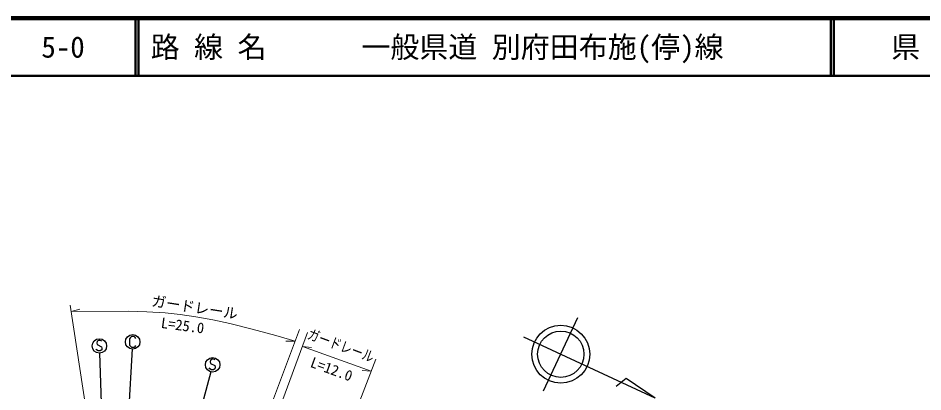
# Model space of a CAD drawing. Units: millimetres, scale not verified. Extents: x 40000 to 680000, y 20000 to 380000.
# Drawn here: x 157506 to 313609, y 315448 to 380000 of the extents above; entities that cross this region are included whole.
import ezdxf
from ezdxf.enums import TextEntityAlignment as Align

# ---------------------------------------------------------------- set-up
doc = ezdxf.new("R2010")
doc.units = ezdxf.units.MM
doc.header["$LTSCALE"] = 1000
for name, color, linetype, lineweight in [('M-BGD-EXST', 7, 'Continuous', 25), ('M-BMK-SRVR', 3, 'Continuous', 25), ('M-STR-HTXT', 7, 'Continuous', 13), ('M-TTL', 2, 'Continuous', 140), ('M-TTL-LINE', 7, 'Continuous', 50)]:
    doc.layers.add(name, color=color, linetype=linetype, lineweight=lineweight)
doc.layers.add('M-TTL-TXT', color=7, linetype='Continuous')
doc.styles.add('ＭＳ ゴシック', font='')
doc.styles.get('ＭＳ ゴシック').set_extended_font_data('MS Gothic')

msp = doc.modelspace()

# ---------------------------------------------------------------- linework, layer by layer
at = {"layer": 'M-BGD-EXST'}
for p, q in [((176872, 324842), (176722, 324642)), ((177072, 324992), (176872, 324842)), ((177522, 324992), (177072, 324992)), ((177722, 324842), (177522, 324992)), ((177822, 324692), (177722, 324842)), ((171126, 324193), (171076, 323893)), ((171076, 323893), (171176, 323643)), ((171426, 324343), (171126, 324193)), ((171176, 323643), (171876, 323243)), ((171626, 324343), (171426, 324343)), ((171826, 324293), (171626, 324343)), ((171926, 324193), (171826, 324293)), ((171876, 323243), (171976, 322993)), ((176722, 324642), (176722, 323542)), ((176722, 323542), (176872, 323342)), ((176872, 323342), (177072, 323192)), ((177072, 323192), (177522, 323192)), ((177522, 323192), (177722, 323292)), ((177722, 323292), (177822, 323442)), ((171026, 322693), (170926, 322843)), ((171326, 322543), (171026, 322693)), ((171676, 322543), (171326, 322543)), ((171537, 322123), (172277, 302172)), ((171926, 322693), (171676, 322543)), ((171976, 322993), (171926, 322693)), ((176080, 302002), (177237, 322895)), ((190673, 320933), (190623, 320633)), ((190623, 320633), (190723, 320383)), ((190973, 321083), (190673, 320933)), ((190723, 320383), (191423, 319983)), ((191173, 321083), (190973, 321083)), ((191373, 321033), (191173, 321083)), ((191473, 320933), (191373, 321033)), ((190759, 318896), (185569, 299661)), ((190573, 319433), (190473, 319583)), ((190873, 319283), (190573, 319433)), ((191223, 319283), (190873, 319283)), ((191473, 319433), (191223, 319283)), ((191423, 319983), (191523, 319733)), ((191523, 319733), (191473, 319433))]:
    msp.add_line(p, q, dxfattribs=at)
for centre in [(177272, 324092), (171526, 323393), (191073, 320133)]:
    msp.add_circle(centre, 1250, dxfattribs=at)
at = {"layer": 'M-BMK-SRVR'}
for p, q in [((248173, 315614), (254090, 328302)), ((267445, 314351), (244787, 324916)), ((262430, 317793), (260678, 316403)), ((267445, 314351), (262430, 317793))]:
    msp.add_line(p, q, dxfattribs=at)
for radius in [5000, 4000]:
    msp.add_circle((251132, 321958), radius, dxfattribs=at)
at = {"layer": 'M-STR-HTXT'}
for p, q in [((170895, 301822), (166478, 330455)), ((166650, 329342), (168150, 329762)), ((194780, 296156), (206031, 326226)), ((207444, 325705), (196287, 295414)), ((205280, 324220), (203722, 324230)), ((206550, 323277), (218409, 319028)), ((206550, 323277), (208102, 323146)), ((207377, 290371), (219205, 321095)), ((218409, 319028), (216854, 319123))]:
    msp.add_line(p, q, dxfattribs=at)
msp.add_lwpolyline([(166650, 329342), (176494, 329388), (179693, 329283), (182878, 329076), (185453, 328816), (188148, 328440), (191088, 327908), (194015, 327272), (197900, 326299), (201965, 325175), (205280, 324220)], dxfattribs=at)
at = {"layer": 'M-TTL'}
msp.add_line((680000, 380000), (40000, 380000), dxfattribs=at)
at = {"layer": 'M-TTL-LINE'}
for p, q in [((177750, 380000), (177750, 370000)), ((178250, 380000), (178250, 370000)), ((297750, 380000), (297750, 370000)), ((298250, 380000), (298250, 370000)), ((40000, 370000), (680000, 370000))]:
    msp.add_line(p, q, dxfattribs=at)

# ---------------------------------------------------------------- texts
at = {"layer": 'M-STR-HTXT', "style": 'ＭＳ ゴシック'}
for s, rotation, p in [('ガードレール', 351.2, (180348, 329763)), ('L=25.0', 352.4, (181992, 325969)), ('L=12.0', 339.9, (207574, 319294))]:
    msp.add_text(s, height=1833, rotation=rotation, dxfattribs=at).set_placement(p, align=Align.BOTTOM_LEFT)
at = {"layer": 'M-STR-HTXT', "style": 'ＭＳ ゴシック', "width": 0.8}
msp.add_text('ガードレール', height=1833, rotation=339.7, dxfattribs=at).set_placement((207070, 324166), align=Align.BOTTOM_LEFT)
at = {"layer": 'M-TTL-TXT', "style": 'ＭＳ ゴシック'}
for s, p in [('5-0', (161521, 375000)), ('路 線 名', (180380, 375000)), ('一般県道 別府田布施(停)線', (216734, 375000))]:
    msp.add_text(s, height=3666, dxfattribs=at).set_placement(p, align=Align.MIDDLE_LEFT)
msp.add_text('県\u3000名', height=3666, dxfattribs=at).set_placement((315625, 375000), align=Align.MIDDLE_CENTER)

doc.saveas('drawing.dxf')
